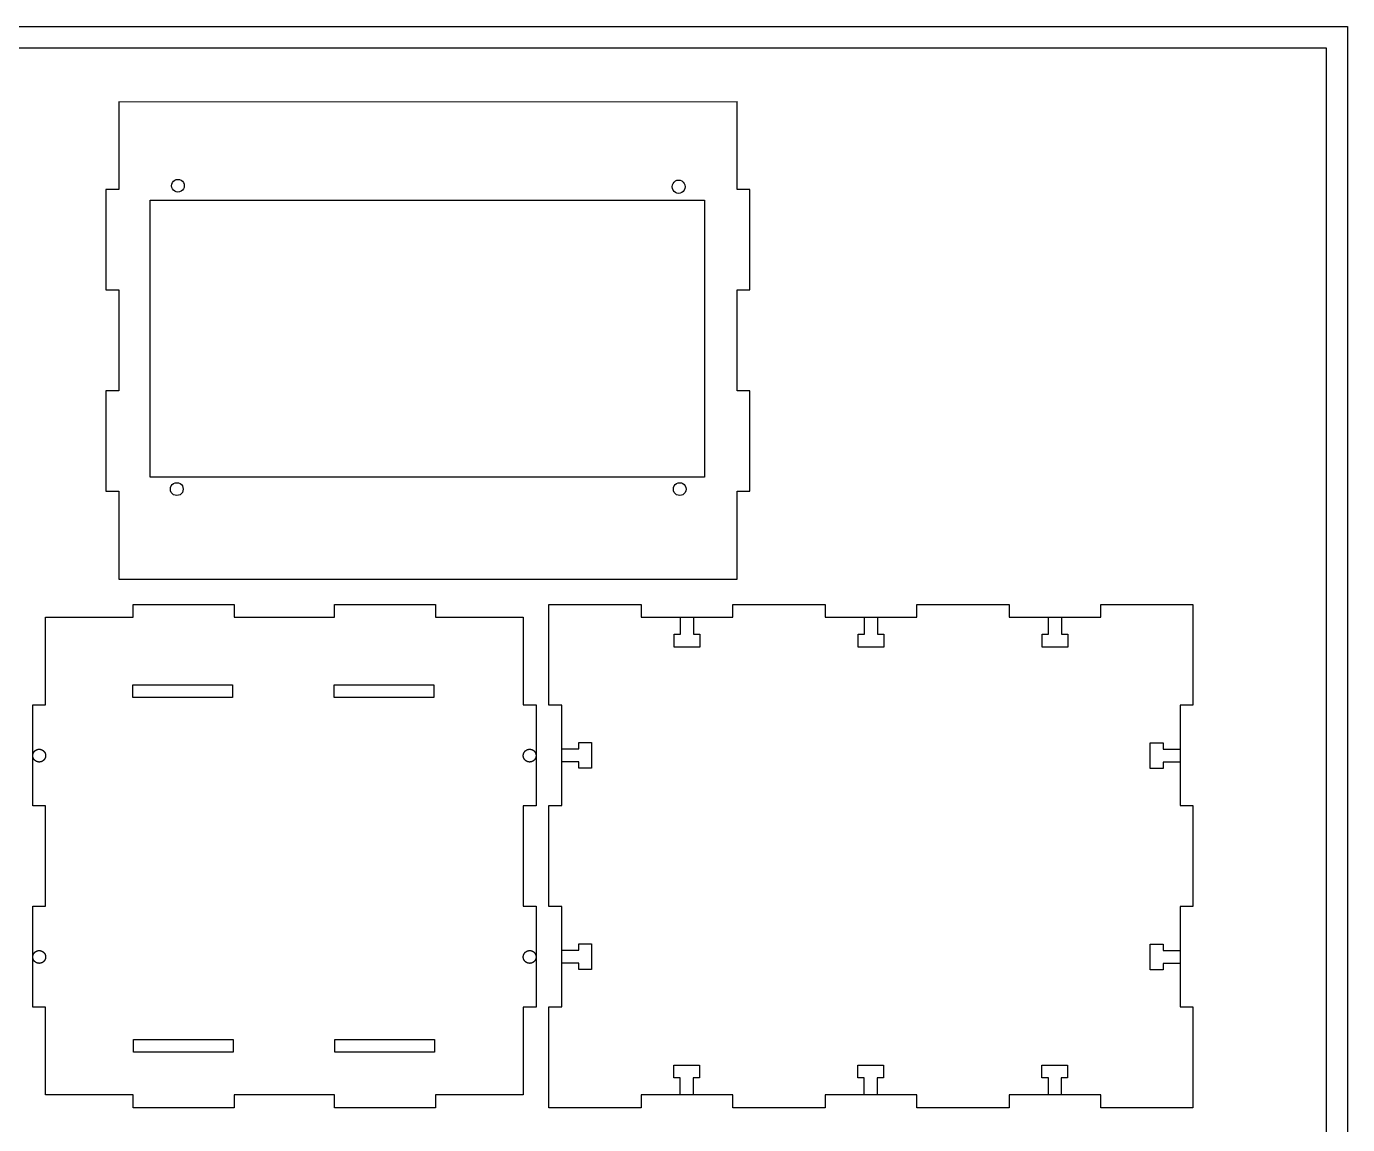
# Model space of a CAD drawing. Extents: x 0 to 808, y 79 to 394.
# Drawn here: x 392.2 to 640, y 188 to 394 of the extents above; entities that cross this region are included whole.
import ezdxf

# ---------------------------------------------------------------- set-up
doc = ezdxf.new("R2010")
doc.units = 0
doc.layers.add('Design_Template', color=7, linetype='CONTINUOUS')
doc.layers.add('Your_Design', color=7, linetype='CONTINUOUS')

msp = doc.modelspace()

# ---------------------------------------------------------------- linework, layer by layer
at = {"layer": 'Design_Template', "color": 7}
for points in [[(0, 393.999955), (640.000018, 393.999955), (640.000018, 78.799982), (0, 78.799982), (0, 393.999955)], [(4, 389.999967), (636.000006, 389.999967), (636.000006, 82.799977), (4, 82.799977), (4, 389.999967)]]:
    msp.add_lwpolyline(points, dxfattribs=at)
at = {"layer": 'Your_Design', "color": 5}
for points in [[(409.492817, 379.924237), (409.492817, 363.414237), (407.092827, 363.414237), (407.092827, 344.594248), (409.492817, 344.594248), (409.492817, 325.65423), (407.092827, 325.65423), (407.092827, 306.834241), (409.492817, 306.834241), (409.492817, 290.324241)], [(409.492817, 379.837011), (525.492839, 379.924237)], [(525.492839, 290.324241), (525.492839, 306.834241), (527.892828, 306.834241), (527.892828, 325.65423), (525.492839, 325.65423), (525.492839, 344.594248), (527.892828, 344.594248), (527.892828, 363.414237), (525.492839, 363.414237), (525.492839, 379.924237)], [(421.783239, 364.106477), (421.783239, 364.106477)], [(515.722354, 363.935025), (515.722354, 363.935025)], [(415.375824, 361.416498), (519.348514, 361.416498), (519.348514, 309.444201), (415.375824, 309.444201), (415.375824, 361.416498)], [(421.593208, 307.209108), (421.593208, 307.209108)], [(515.935102, 307.209108), (515.935102, 307.209108)], [(409.492822, 290.324242), (525.49284, 290.324242)], [(395.78503, 283.179681), (412.235001, 283.179681), (412.235001, 285.579679), (431.175019, 285.579679), (431.175019, 283.179681), (449.995008, 283.179681), (449.995008, 285.579679), (468.935026, 285.579679), (468.935026, 283.179681), (485.385054, 283.179681), (485.385054, 266.729681), (487.785043, 266.729681), (487.785043, 247.78968), (485.385054, 247.78968), (485.385054, 228.96968), (487.785043, 228.96968), (487.785043, 210.029679), (485.385054, 210.029679), (485.385054, 193.579679), (468.935026, 193.579679), (468.935026, 191.179681), (449.995008, 191.179681), (449.995008, 193.579679), (431.175019, 193.579679), (431.175019, 191.179681), (412.235001, 191.179681), (412.235001, 193.579679), (395.78503, 193.579679), (395.78503, 210.029679), (393.385012, 210.029679), (393.385012, 228.96968), (395.78503, 228.96968), (395.78503, 247.78968), (393.385012, 247.78968), (393.385012, 266.729681), (395.78503, 266.729681), (395.78503, 283.179681)], [(490.185033, 285.579679), (507.472188, 285.579679), (507.472188, 283.179681), (524.669314, 283.179681), (524.669314, 285.579679), (541.98647, 285.579679), (541.98647, 283.179681), (559.183596, 283.179681), (559.183596, 285.579679), (576.500752, 285.579679), (576.500752, 283.179681), (593.697878, 283.179681), (593.697878, 285.579679), (610.985034, 285.579679), (610.985034, 266.669681), (608.585044, 266.669681), (608.585044, 247.849681), (610.985034, 247.849681), (610.985034, 228.90968), (608.585044, 228.90968), (608.585044, 210.089679), (610.985034, 210.089679), (610.985034, 191.179681), (593.697878, 191.179681), (593.697878, 193.579679), (576.500752, 193.579679), (576.500752, 191.179681), (559.183596, 191.179681), (559.183596, 193.579679), (541.98647, 193.579679), (541.98647, 191.179681), (524.669314, 191.179681), (524.669314, 193.579679), (507.472188, 193.579679), (507.472188, 191.179681), (490.185033, 191.179681), (490.185033, 210.089679), (492.585022, 210.089679), (492.585022, 228.90968), (490.185033, 228.90968), (490.185033, 247.849681), (492.585022, 247.849681), (492.585022, 266.669681), (490.185033, 266.669681), (490.185033, 285.579679)], [(517.300774, 283.179681), (517.300774, 279.979679), (518.500755, 279.979679), (518.500755, 277.579681), (517.300774, 277.579681), (517.300774, 277.579681), (516.100766, 277.579681), (516.100766, 277.579681), (514.900757, 277.579681), (514.900757, 277.579681), (513.700748, 277.579681), (513.700748, 279.979679), (514.900757, 279.979679), (514.900757, 283.179681)], [(551.815028, 283.179681), (551.815028, 279.979679), (553.015037, 279.979679), (553.015037, 277.579681), (551.815028, 277.579681), (551.815028, 277.579681), (550.615048, 277.579681), (550.615048, 277.579681), (549.415039, 277.579681), (549.415039, 277.579681), (548.215058, 277.579681), (548.215058, 279.979679), (549.415039, 279.979679), (549.415039, 283.179681)], [(586.32931, 283.179681), (586.32931, 279.979679), (587.529319, 279.979679), (587.529319, 277.579681), (586.32931, 277.579681), (586.32931, 277.579681), (585.12933, 277.579681), (585.12933, 277.579681), (583.929321, 277.579681), (583.929321, 277.579681), (582.72934, 277.579681), (582.72934, 279.979679), (583.929321, 279.979679), (583.929321, 283.179681)], [(412.161172, 270.525209), (430.860217, 270.525209), (430.860217, 268.146702), (412.161172, 268.146702), (412.161172, 270.525209)], [(449.927359, 270.525003), (468.626405, 270.525003), (468.626405, 268.146496), (449.927359, 268.146496), (449.927359, 270.525003)], [(395.78503, 257.229681), (395.78503, 257.229681), (395.784832, 257.20874), (395.784832, 257.187799), (395.784832, 257.166858), (395.78201, 257.145945), (395.779188, 257.125061), (395.776365, 257.104233), (395.773543, 257.083405), (395.770721, 257.062633), (395.767616, 257.041918), (395.76423, 257.021259), (395.760279, 257.000657), (395.756045, 256.98014), (395.75153, 256.959679), (395.746732, 256.939302), (395.74137, 256.919039), (395.735725, 256.89886), (395.729799, 256.878794), (395.72359, 256.858812), (395.716816, 256.838944), (395.709761, 256.819217), (395.702423, 256.799602), (395.694803, 256.780129), (395.686901, 256.760768), (395.678434, 256.741549), (395.669685, 256.722499), (395.660654, 256.70359), (395.651341, 256.684851), (395.641745, 256.66628), (395.631868, 256.647879), (395.621425, 256.629648), (395.610701, 256.611614), (395.599694, 256.593749), (395.588405, 256.576082), (395.576834, 256.558641), (395.564981, 256.541369), (395.552845, 256.524323), (395.540428, 256.507474), (395.527728, 256.490851), (395.514745, 256.474454), (395.501481, 256.458283), (395.487934, 256.442365), (395.474105, 256.426674), (395.459994, 256.411236), (395.445601, 256.396053), (395.430925, 256.381095), (395.415968, 256.366419), (395.400728, 256.351998), (395.385205, 256.33783), (395.369401, 256.323945), (395.353596, 256.310342), (395.33751, 256.297021), (395.321141, 256.283982), (395.30449, 256.271226), (395.287556, 256.258751), (395.270623, 256.246588), (395.253408, 256.234734), (395.23591, 256.223163), (395.21813, 256.211931), (395.20035, 256.200981), (395.182288, 256.190341), (395.163943, 256.180011), (395.145599, 256.170021), (395.126972, 256.160369), (395.108345, 256.151027), (395.089436, 256.142024), (395.070528, 256.133332), (395.051336, 256.124978), (395.031863, 256.116963), (395.01239, 256.109287), (394.992634, 256.101949), (394.972879, 256.09495), (394.953123, 256.088317), (394.933085, 256.082024), (394.913048, 256.076097), (394.892728, 256.070509), (394.872408, 256.06526), (394.852088, 256.060349), (394.831768, 256.055805), (394.811165, 256.051629), (394.790563, 256.047819), (394.769961, 256.044375), (394.749359, 256.041271), (394.728474, 256.038449), (394.70759, 256.036191), (394.686705, 256.034215), (394.665821, 256.032522), (394.644936, 256.031111), (394.624052, 256.030264), (394.603168, 256.0297), (394.582283, 256.029516), (394.561399, 256.0297), (394.540514, 256.030264), (394.51963, 256.031111), (394.498745, 256.032522), (394.477861, 256.034215), (394.456976, 256.036191), (394.436092, 256.038449), (394.415208, 256.041271), (394.394605, 256.044375), (394.374003, 256.047819), (394.353401, 256.051629), (394.332799, 256.055805), (394.312479, 256.060349), (394.292159, 256.06526), (394.271839, 256.070509), (394.251519, 256.076097), (394.231481, 256.082024), (394.211443, 256.088317), (394.191688, 256.09495), (394.171932, 256.101949), (394.152176, 256.109287), (394.132703, 256.116963), (394.11323, 256.124978), (394.094039, 256.133332), (394.074848, 256.142024), (394.055939, 256.151027), (394.037312, 256.160369), (394.018685, 256.170021), (394.000341, 256.180011), (393.981996, 256.190341), (393.963934, 256.200981), (393.946154, 256.211931), (393.928374, 256.223163), (393.910876, 256.234734), (393.893661, 256.246588), (393.876728, 256.258751), (393.859794, 256.271226), (393.843143, 256.283982), (393.826774, 256.297021), (393.810688, 256.310342), (393.794883, 256.323945), (393.779079, 256.33783), (393.763556, 256.351998), (393.748316, 256.366419), (393.733359, 256.381095), (393.718683, 256.396053), (393.70429, 256.411236), (393.690179, 256.426674), (393.67635, 256.442365), (393.662803, 256.458283), (393.649539, 256.474454), (393.636556, 256.490851), (393.623856, 256.507474), (393.611439, 256.524323), (393.599303, 256.541369), (393.58745, 256.558641), (393.575879, 256.576082), (393.56459, 256.593749), (393.553583, 256.611614), (393.542859, 256.629648), (393.532416, 256.647879), (393.522539, 256.66628), (393.512943, 256.684851), (393.50363, 256.70359), (393.494599, 256.722499), (393.48585, 256.741549), (393.477383, 256.760768), (393.469481, 256.780129), (393.461861, 256.799602), (393.454523, 256.819217), (393.447468, 256.838944), (393.440694, 256.858812), (393.434485, 256.878794), (393.428559, 256.89886), (393.422914, 256.919039), (393.417552, 256.939302), (393.412754, 256.959679), (393.408239, 256.98014), (393.404005, 257.000657), (393.400054, 257.021259), (393.396668, 257.041918), (393.393563, 257.062633), (393.390741, 257.083405), (393.387919, 257.104233), (393.385096, 257.125061), (393.382274, 257.145945), (393.382274, 257.166858), (393.382274, 257.187799), (393.382274, 257.20874), (393.382105, 257.229681), (393.382274, 257.250621), (393.382274, 257.271562), (393.382274, 257.292503), (393.382274, 257.313416), (393.385096, 257.3343), (393.387919, 257.355128), (393.390741, 257.375956), (393.393563, 257.396728), (393.396668, 257.417443), (393.400054, 257.438102), (393.404005, 257.458704), (393.408239, 257.479221), (393.412754, 257.499683), (393.417552, 257.520059), (393.422914, 257.540323), (393.428559, 257.560501), (393.434485, 257.580567), (393.440694, 257.600549), (393.447468, 257.620417), (393.454523, 257.640145), (393.461861, 257.659759), (393.469481, 257.679232), (393.477383, 257.698593), (393.48585, 257.717812), (393.494599, 257.736862), (393.50363, 257.755771), (393.512943, 257.774511), (393.522539, 257.793081), (393.532416, 257.811482), (393.542859, 257.829713), (393.553583, 257.847747), (393.56459, 257.865612), (393.575879, 257.883279), (393.58745, 257.900749), (393.599303, 257.918021), (393.611439, 257.935067), (393.623856, 257.951915), (393.636556, 257.968538), (393.649539, 257.984935), (393.662803, 258.001107), (393.67635, 258.017024), (393.690179, 258.032716), (393.70429, 258.048153), (393.718683, 258.063337), (393.733359, 258.078295), (393.748316, 258.09297), (393.763556, 258.107392), (393.779079, 258.121559), (393.794883, 258.135445), (393.810688, 258.149048), (393.826774, 258.162369), (393.843143, 258.175407), (393.859794, 258.188164), (393.876728, 258.200638), (393.893661, 258.212802), (393.910876, 258.224655), (393.928374, 258.236226), (393.946154, 258.247459), (393.963934, 258.258409), (393.981996, 258.269049), (394.000341, 258.279378), (394.018685, 258.289369), (394.037312, 258.299021), (394.055939, 258.308362), (394.074848, 258.317365), (394.094039, 258.326057), (394.11323, 258.334411), (394.132703, 258.342426), (394.152176, 258.350103), (394.171932, 258.357441), (394.191688, 258.36444), (394.211443, 258.371072), (394.231481, 258.377365), (394.251519, 258.383292), (394.271839, 258.38888), (394.292159, 258.394129), (394.312479, 258.39904), (394.332799, 258.403584), (394.353401, 258.407761), (394.374003, 258.411571), (394.394605, 258.415014), (394.415208, 258.418118), (394.436092, 258.420941), (394.456976, 258.423198), (394.477861, 258.425174), (394.498745, 258.426867), (394.51963, 258.428278), (394.540514, 258.429125), (394.561399, 258.429689), (394.582283, 258.429873), (394.603168, 258.429689), (394.624052, 258.429125), (394.644936, 258.428278), (394.665821, 258.426867), (394.686705, 258.425174), (394.70759, 258.423198), (394.728474, 258.420941), (394.749359, 258.418118), (394.769961, 258.415014), (394.790563, 258.411571), (394.811165, 258.407761), (394.831768, 258.403584), (394.852088, 258.39904), (394.872408, 258.394129), (394.892728, 258.38888), (394.913048, 258.383292), (394.933085, 258.377365), (394.953123, 258.371072), (394.972879, 258.36444), (394.992634, 258.357441), (395.01239, 258.350103), (395.031863, 258.342426), (395.051336, 258.334411), (395.070528, 258.326057), (395.089436, 258.317365), (395.108345, 258.308362), (395.126972, 258.299021), (395.145599, 258.289369), (395.163943, 258.279378), (395.182288, 258.269049), (395.20035, 258.258409), (395.21813, 258.247459), (395.23591, 258.236226), (395.253408, 258.224655), (395.270623, 258.212802), (395.287556, 258.200638), (395.30449, 258.188164), (395.321141, 258.175407), (395.33751, 258.162369), (395.353596, 258.149048), (395.369401, 258.135445), (395.385205, 258.121559), (395.400728, 258.107392), (395.415968, 258.09297), (395.430925, 258.078295), (395.445601, 258.063337), (395.459994, 258.048153), (395.474105, 258.032716), (395.487934, 258.017024), (395.501481, 258.001107), (395.514745, 257.984935), (395.527728, 257.968538), (395.540428, 257.951915), (395.552845, 257.935067), (395.564981, 257.918021), (395.576834, 257.900749), (395.588405, 257.883279), (395.599694, 257.865612), (395.610701, 257.847747), (395.621425, 257.829713), (395.631868, 257.811482), (395.641745, 257.793081), (395.651341, 257.774511), (395.660654, 257.755771), (395.669685, 257.736862), (395.678434, 257.717812), (395.686901, 257.698593), (395.694803, 257.679232), (395.702423, 257.659759), (395.709761, 257.640145), (395.716816, 257.620417), (395.72359, 257.600549), (395.729799, 257.580567), (395.735725, 257.560501), (395.74137, 257.540323), (395.746732, 257.520059), (395.75153, 257.499683), (395.756045, 257.479221), (395.760279, 257.458704), (395.76423, 257.438102), (395.767616, 257.417443), (395.770721, 257.396728), (395.773543, 257.375956), (395.776365, 257.355128), (395.779188, 257.3343), (395.78201, 257.313416), (395.784832, 257.292503), (395.784832, 257.271562), (395.784832, 257.250621), (395.78503, 257.229681)], [(487.785043, 257.229681), (487.785043, 257.229681), (487.784846, 257.20874), (487.784846, 257.187799), (487.784846, 257.166858), (487.782023, 257.145945), (487.779201, 257.125061), (487.776379, 257.104233), (487.773557, 257.083405), (487.770734, 257.062633), (487.76763, 257.041918), (487.764243, 257.021259), (487.760292, 257.000657), (487.756341, 256.98014), (487.751826, 256.959679), (487.746746, 256.939302), (487.741666, 256.919039), (487.736021, 256.89886), (487.730094, 256.878794), (487.723886, 256.858812), (487.717112, 256.838944), (487.710057, 256.819217), (487.702719, 256.799602), (487.695099, 256.780129), (487.687197, 256.760768), (487.67873, 256.741549), (487.669981, 256.722499), (487.66095, 256.70359), (487.651637, 256.684851), (487.642041, 256.66628), (487.632163, 256.647879), (487.621721, 256.629648), (487.610997, 256.611614), (487.600272, 256.593749), (487.588983, 256.576082), (487.577412, 256.558641), (487.565559, 256.541369), (487.553423, 256.524323), (487.541006, 256.507474), (487.528023, 256.490851), (487.515041, 256.474454), (487.501777, 256.458283), (487.48823, 256.442365), (487.474119, 256.426674), (487.460008, 256.411236), (487.445614, 256.396053), (487.430939, 256.381095), (487.415981, 256.366419), (487.400741, 256.351998), (487.385501, 256.33783), (487.369979, 256.323945), (487.353892, 256.310342), (487.337523, 256.297021), (487.321154, 256.283982), (487.304503, 256.271226), (487.28757, 256.258751), (487.270637, 256.246588), (487.253421, 256.234734), (487.235923, 256.223163), (487.218426, 256.211931), (487.200646, 256.200981), (487.182583, 256.190341), (487.164239, 256.180011), (487.145612, 256.170021), (487.126986, 256.160369), (487.108359, 256.151027), (487.08945, 256.142024), (487.070541, 256.133332), (487.05135, 256.124978), (487.031877, 256.116963), (487.012403, 256.109287), (486.992648, 256.101949), (486.972892, 256.09495), (486.953137, 256.088317), (486.933099, 256.082024), (486.913061, 256.076097), (486.893023, 256.070509), (486.872703, 256.06526), (486.852383, 256.060349), (486.831781, 256.055805), (486.811179, 256.051629), (486.790577, 256.047819), (486.769974, 256.044375), (486.74909, 256.041271), (486.728206, 256.038449), (486.707321, 256.036191), (486.686437, 256.034215), (486.665552, 256.032522), (486.644668, 256.031111), (486.623783, 256.030264), (486.602899, 256.0297), (486.582014, 256.029516), (486.56113, 256.0297), (486.540246, 256.030264), (486.519361, 256.031111), (486.498477, 256.032522), (486.477592, 256.034215), (486.456708, 256.036191), (486.435823, 256.038449), (486.414939, 256.041271), (486.394054, 256.044375), (486.373452, 256.047819), (486.35285, 256.051629), (486.332248, 256.055805), (486.311646, 256.060349), (486.291326, 256.06526), (486.271006, 256.070509), (486.250968, 256.076097), (486.23093, 256.082024), (486.210892, 256.088317), (486.191137, 256.09495), (486.171381, 256.101949), (486.151626, 256.109287), (486.132152, 256.116963), (486.112679, 256.124978), (486.093488, 256.133332), (486.074579, 256.142024), (486.05567, 256.151027), (486.037043, 256.160369), (486.018417, 256.170021), (485.99979, 256.180011), (485.981446, 256.190341), (485.963383, 256.200981), (485.945603, 256.211931), (485.928106, 256.223163), (485.910608, 256.234734), (485.893392, 256.246588), (485.876459, 256.258751), (485.859526, 256.271226), (485.842874, 256.283982), (485.826506, 256.297021), (485.810137, 256.310342), (485.79405, 256.323945), (485.778246, 256.33783), (485.763006, 256.351998), (485.747766, 256.366419), (485.732808, 256.381095), (485.718132, 256.396053), (485.703739, 256.411236), (485.689628, 256.426674), (485.675517, 256.442365), (485.66197, 256.458283), (485.648706, 256.474454), (485.635723, 256.490851), (485.622741, 256.507474), (485.610323, 256.524323), (485.598188, 256.541369), (485.586334, 256.558641), (485.574763, 256.576082), (485.563474, 256.593749), (485.55275, 256.611614), (485.542026, 256.629648), (485.531583, 256.647879), (485.521706, 256.66628), (485.51211, 256.684851), (485.502797, 256.70359), (485.493766, 256.722499), (485.485017, 256.741549), (485.47655, 256.760768), (485.468648, 256.780129), (485.461028, 256.799602), (485.45369, 256.819217), (485.446634, 256.838944), (485.440143, 256.858812), (485.433934, 256.878794), (485.428008, 256.89886), (485.422363, 256.919039), (485.417283, 256.939302), (485.412203, 256.959679), (485.407688, 256.98014), (485.403454, 257.000657), (485.399503, 257.021259), (485.396117, 257.041918), (485.393012, 257.062633), (485.39019, 257.083405), (485.387368, 257.104233), (485.384546, 257.125061), (485.381723, 257.145945), (485.378901, 257.166858), (485.378901, 257.187799), (485.378901, 257.20874), (485.378732, 257.229681), (485.378901, 257.250621), (485.378901, 257.271562), (485.378901, 257.292503), (485.381723, 257.313416), (485.384546, 257.3343), (485.387368, 257.355128), (485.39019, 257.375956), (485.393012, 257.396728), (485.396117, 257.417443), (485.399503, 257.438102), (485.403454, 257.458704), (485.407688, 257.479221), (485.412203, 257.499683), (485.417283, 257.520059), (485.422363, 257.540323), (485.428008, 257.560501), (485.433934, 257.580567), (485.440143, 257.600549), (485.446634, 257.620417), (485.45369, 257.640145), (485.461028, 257.659759), (485.468648, 257.679232), (485.47655, 257.698593), (485.485017, 257.717812), (485.493766, 257.736862), (485.502797, 257.755771), (485.51211, 257.774511), (485.521706, 257.793081), (485.531583, 257.811482), (485.542026, 257.829713), (485.55275, 257.847747), (485.563474, 257.865612), (485.574763, 257.883279), (485.586334, 257.900749), (485.598188, 257.918021), (485.610323, 257.935067), (485.622741, 257.951915), (485.635723, 257.968538), (485.648706, 257.984935), (485.66197, 258.001107), (485.675517, 258.017024), (485.689628, 258.032716), (485.703739, 258.048153), (485.718132, 258.063337), (485.732808, 258.078295), (485.747766, 258.09297), (485.763006, 258.107392), (485.778246, 258.121559), (485.79405, 258.135445), (485.810137, 258.149048), (485.826506, 258.162369), (485.842874, 258.175407), (485.859526, 258.188164), (485.876459, 258.200638), (485.893392, 258.212802), (485.910608, 258.224655), (485.928106, 258.236226), (485.945603, 258.247459), (485.963383, 258.258409), (485.981446, 258.269049), (485.99979, 258.279378), (486.018417, 258.289369), (486.037043, 258.299021), (486.05567, 258.308362), (486.074579, 258.317365), (486.093488, 258.326057), (486.112679, 258.334411), (486.132152, 258.342426), (486.151626, 258.350103), (486.171381, 258.357441), (486.191137, 258.36444), (486.210892, 258.371072), (486.23093, 258.377365), (486.250968, 258.383292), (486.271006, 258.38888), (486.291326, 258.394129), (486.311646, 258.39904), (486.332248, 258.403584), (486.35285, 258.407761), (486.373452, 258.411571), (486.394054, 258.415014), (486.414939, 258.418118), (486.435823, 258.420941), (486.456708, 258.423198), (486.477592, 258.425174), (486.498477, 258.426867), (486.519361, 258.428278), (486.540246, 258.429125), (486.56113, 258.429689), (486.582014, 258.429873), (486.602899, 258.429689), (486.623783, 258.429125), (486.644668, 258.428278), (486.665552, 258.426867), (486.686437, 258.425174), (486.707321, 258.423198), (486.728206, 258.420941), (486.74909, 258.418118), (486.769974, 258.415014), (486.790577, 258.411571), (486.811179, 258.407761), (486.831781, 258.403584), (486.852383, 258.39904), (486.872703, 258.394129), (486.893023, 258.38888), (486.913061, 258.383292), (486.933099, 258.377365), (486.953137, 258.371072), (486.972892, 258.36444), (486.992648, 258.357441), (487.012403, 258.350103), (487.031877, 258.342426), (487.05135, 258.334411), (487.070541, 258.326057), (487.08945, 258.317365), (487.108359, 258.308362), (487.126986, 258.299021), (487.145612, 258.289369), (487.164239, 258.279378), (487.182583, 258.269049), (487.200646, 258.258409), (487.218426, 258.247459), (487.235923, 258.236226), (487.253421, 258.224655), (487.270637, 258.212802), (487.28757, 258.200638), (487.304503, 258.188164), (487.321154, 258.175407), (487.337523, 258.162369), (487.353892, 258.149048), (487.369979, 258.135445), (487.385501, 258.121559), (487.400741, 258.107392), (487.415981, 258.09297), (487.430939, 258.078295), (487.445614, 258.063337), (487.460008, 258.048153), (487.474119, 258.032716), (487.48823, 258.017024), (487.501777, 258.001107), (487.515041, 257.984935), (487.528023, 257.968538), (487.541006, 257.951915), (487.553423, 257.935067), (487.565559, 257.918021), (487.577412, 257.900749), (487.588983, 257.883279), (487.600272, 257.865612), (487.610997, 257.847747), (487.621721, 257.829713), (487.632163, 257.811482), (487.642041, 257.793081), (487.651637, 257.774511), (487.66095, 257.755771), (487.669981, 257.736862), (487.67873, 257.717812), (487.687197, 257.698593), (487.695099, 257.679232), (487.702719, 257.659759), (487.710057, 257.640145), (487.717112, 257.620417), (487.723886, 257.600549), (487.730094, 257.580567), (487.736021, 257.560501), (487.741666, 257.540323), (487.746746, 257.520059), (487.751826, 257.499683), (487.756341, 257.479221), (487.760292, 257.458704), (487.764243, 257.438102), (487.76763, 257.417443), (487.770734, 257.396728), (487.773557, 257.375956), (487.776379, 257.355128), (487.779201, 257.3343), (487.782023, 257.313416), (487.784846, 257.292503), (487.784846, 257.271562), (487.784846, 257.250621), (487.785043, 257.229681)], [(492.585022, 258.489681), (495.785055, 258.489681), (495.785055, 259.689682), (498.185045, 259.689682), (498.185045, 258.489681), (498.185045, 258.489681), (498.185045, 257.289678), (498.185045, 257.289678), (498.185045, 256.089681), (498.185045, 256.089681), (498.185045, 254.88968), (495.785055, 254.88968), (495.785055, 256.089681), (492.585022, 256.089681)], [(608.585044, 256.02968), (605.385039, 256.02968), (605.385039, 254.829683), (602.985022, 254.829683), (602.985022, 256.02968), (602.985022, 256.02968), (602.985022, 257.229681), (602.985022, 257.229681), (602.985022, 258.429681), (602.985022, 258.429681), (602.985022, 259.629681), (605.385039, 259.629681), (605.385039, 258.429681), (608.585044, 258.429681)], [(395.78503, 219.469679), (395.78503, 219.469679), (395.784832, 219.448738), (395.784832, 219.427798), (395.784832, 219.406857), (395.78201, 219.385944), (395.779188, 219.36506), (395.776365, 219.344232), (395.773543, 219.323404), (395.770721, 219.302632), (395.767616, 219.281917), (395.76423, 219.261258), (395.760279, 219.240656), (395.756045, 219.220138), (395.75153, 219.199677), (395.746732, 219.179301), (395.74137, 219.159037), (395.735725, 219.138858), (395.729799, 219.118792), (395.72359, 219.098811), (395.716816, 219.078943), (395.709761, 219.059215), (395.702423, 219.039601), (395.694803, 219.020128), (395.686901, 219.000767), (395.678434, 218.981548), (395.669685, 218.962498), (395.660654, 218.943589), (395.651341, 218.924849), (395.641745, 218.906279), (395.631868, 218.887878), (395.621425, 218.869647), (395.610701, 218.851613), (395.599694, 218.833748), (395.588405, 218.816081), (395.576834, 218.798611), (395.564981, 218.781368), (395.552845, 218.764321), (395.540428, 218.747473), (395.527728, 218.73085), (395.514745, 218.714453), (395.501481, 218.698281), (395.487934, 218.682364), (395.474105, 218.666672), (395.459994, 218.651235), (395.445601, 218.636051), (395.430925, 218.621094), (395.415968, 218.606418), (395.400728, 218.591996), (395.385205, 218.577829), (395.369401, 218.563944), (395.353596, 218.55034), (395.33751, 218.53702), (395.321141, 218.523981), (395.30449, 218.511224), (395.287556, 218.49875), (395.270623, 218.486586), (395.253408, 218.474733), (395.23591, 218.463162), (395.21813, 218.45193), (395.20035, 218.440979), (395.182288, 218.43034), (395.163943, 218.42001), (395.145599, 218.41002), (395.126972, 218.400368), (395.108345, 218.391026), (395.089436, 218.382023), (395.070528, 218.373331), (395.051336, 218.364977), (395.031863, 218.356962), (395.01239, 218.349285), (394.992634, 218.341948), (394.972879, 218.334948), (394.953123, 218.328316), (394.933085, 218.322023), (394.913048, 218.316096), (394.892728, 218.310508), (394.872408, 218.305259), (394.852088, 218.300348), (394.831768, 218.295804), (394.811165, 218.291627), (394.790563, 218.287817), (394.769961, 218.284374), (394.749359, 218.28127), (394.728474, 218.278448), (394.70759, 218.27619), (394.686705, 218.274214), (394.665821, 218.272521), (394.644936, 218.27111), (394.624052, 218.270263), (394.603168, 218.269699), (394.582283, 218.269515), (394.561399, 218.269699), (394.540514, 218.270263), (394.51963, 218.27111), (394.498745, 218.272521), (394.477861, 218.274214), (394.456976, 218.27619), (394.436092, 218.278448), (394.415208, 218.28127), (394.394605, 218.284374), (394.374003, 218.287817), (394.353401, 218.291627), (394.332799, 218.295804), (394.312479, 218.300348), (394.292159, 218.305259), (394.271839, 218.310508), (394.251519, 218.316096), (394.231481, 218.322023), (394.211443, 218.328316), (394.191688, 218.334948), (394.171932, 218.341948), (394.152176, 218.349285), (394.132703, 218.356962), (394.11323, 218.364977), (394.094039, 218.373331), (394.074848, 218.382023), (394.055939, 218.391026), (394.037312, 218.400368), (394.018685, 218.41002), (394.000341, 218.42001), (393.981996, 218.43034), (393.963934, 218.440979), (393.946154, 218.45193), (393.928374, 218.463162), (393.910876, 218.474733), (393.893661, 218.486586), (393.876728, 218.49875), (393.859794, 218.511224), (393.843143, 218.523981), (393.826774, 218.53702), (393.810688, 218.55034), (393.794883, 218.563944), (393.779079, 218.577829), (393.763556, 218.591996), (393.748316, 218.606418), (393.733359, 218.621094), (393.718683, 218.636051), (393.70429, 218.651235), (393.690179, 218.666672), (393.67635, 218.682364), (393.662803, 218.698281), (393.649539, 218.714453), (393.636556, 218.73085), (393.623856, 218.747473), (393.611439, 218.764321), (393.599303, 218.781368), (393.58745, 218.798611), (393.575879, 218.816081), (393.56459, 218.833748), (393.553583, 218.851613), (393.542859, 218.869647), (393.532416, 218.887878), (393.522539, 218.906279), (393.512943, 218.924849), (393.50363, 218.943589), (393.494599, 218.962498), (393.48585, 218.981548), (393.477383, 219.000767), (393.469481, 219.020128), (393.461861, 219.039601), (393.454523, 219.059215), (393.447468, 219.078943), (393.440694, 219.098811), (393.434485, 219.118792), (393.428559, 219.138858), (393.422914, 219.159037), (393.417552, 219.179301), (393.412754, 219.199677), (393.408239, 219.220138), (393.404005, 219.240656), (393.400054, 219.261258), (393.396668, 219.281917), (393.393563, 219.302632), (393.390741, 219.323404), (393.387919, 219.344232), (393.385096, 219.36506), (393.382274, 219.385944), (393.382274, 219.406857), (393.382274, 219.427798), (393.382274, 219.448738), (393.382105, 219.469679), (393.382274, 219.49062), (393.382274, 219.511561), (393.382274, 219.532502), (393.382274, 219.553415), (393.385096, 219.574299), (393.387919, 219.595127), (393.390741, 219.615955), (393.393563, 219.636727), (393.396668, 219.657442), (393.400054, 219.6781), (393.404005, 219.698703), (393.408239, 219.71922), (393.412754, 219.739681), (393.417552, 219.760058), (393.422914, 219.780321), (393.428559, 219.8005), (393.434485, 219.820566), (393.440694, 219.840548), (393.447468, 219.860416), (393.454523, 219.880143), (393.461861, 219.899758), (393.469481, 219.919231), (393.477383, 219.938592), (393.48585, 219.957811), (393.494599, 219.976861), (393.50363, 219.99577), (393.512943, 220.014509), (393.522539, 220.03308), (393.532416, 220.05148), (393.542859, 220.069712), (393.553583, 220.087746), (393.56459, 220.105611), (393.575879, 220.123278), (393.58745, 220.140747), (393.599303, 220.158019), (393.611439, 220.175066), (393.623856, 220.191914), (393.636556, 220.208537), (393.649539, 220.224934), (393.662803, 220.241106), (393.67635, 220.257023), (393.690179, 220.272714), (393.70429, 220.288152), (393.718683, 220.303336), (393.733359, 220.318293), (393.748316, 220.332969), (393.763556, 220.34739), (393.779079, 220.361558), (393.794883, 220.375443), (393.810688, 220.389046), (393.826774, 220.402367), (393.843143, 220.415406), (393.859794, 220.428162), (393.876728, 220.440637), (393.893661, 220.4528), (393.910876, 220.464654), (393.928374, 220.476225), (393.946154, 220.487457), (393.963934, 220.498408), (393.981996, 220.509047), (394.000341, 220.519377), (394.018685, 220.529367), (394.037312, 220.539019), (394.055939, 220.548361), (394.074848, 220.557364), (394.094039, 220.566056), (394.11323, 220.57441), (394.132703, 220.582425), (394.152176, 220.590102), (394.171932, 220.597439), (394.191688, 220.604438), (394.211443, 220.611071), (394.231481, 220.617364), (394.251519, 220.623291), (394.271839, 220.628879), (394.292159, 220.634128), (394.312479, 220.639011), (394.332799, 220.643554), (394.353401, 220.647731), (394.374003, 220.651541), (394.394605, 220.654984), (394.415208, 220.658089), (394.436092, 220.660911), (394.456976, 220.663169), (394.477861, 220.665144), (394.498745, 220.666838), (394.51963, 220.668249), (394.540514, 220.669096), (394.561399, 220.66966), (394.582283, 220.669843), (394.603168, 220.66966), (394.624052, 220.669096), (394.644936, 220.668249), (394.665821, 220.666838), (394.686705, 220.665144), (394.70759, 220.663169), (394.728474, 220.660911), (394.749359, 220.658089), (394.769961, 220.654984), (394.790563, 220.651541), (394.811165, 220.647731), (394.831768, 220.643554), (394.852088, 220.639011), (394.872408, 220.634128), (394.892728, 220.628879), (394.913048, 220.623291), (394.933085, 220.617364), (394.953123, 220.611071), (394.972879, 220.604438), (394.992634, 220.597439), (395.01239, 220.590102), (395.031863, 220.582425), (395.051336, 220.57441), (395.070528, 220.566056), (395.089436, 220.557364), (395.108345, 220.548361), (395.126972, 220.539019), (395.145599, 220.529367), (395.163943, 220.519377), (395.182288, 220.509047), (395.20035, 220.498408), (395.21813, 220.487457), (395.23591, 220.476225), (395.253408, 220.464654), (395.270623, 220.4528), (395.287556, 220.440637), (395.30449, 220.428162), (395.321141, 220.415406), (395.33751, 220.402367), (395.353596, 220.389046), (395.369401, 220.375443), (395.385205, 220.361558), (395.400728, 220.34739), (395.415968, 220.332969), (395.430925, 220.318293), (395.445601, 220.303336), (395.459994, 220.288152), (395.474105, 220.272714), (395.487934, 220.257023), (395.501481, 220.241106), (395.514745, 220.224934), (395.527728, 220.208537), (395.540428, 220.191914), (395.552845, 220.175066), (395.564981, 220.158019), (395.576834, 220.140747), (395.588405, 220.123278), (395.599694, 220.105611), (395.610701, 220.087746), (395.621425, 220.069712), (395.631868, 220.05148), (395.641745, 220.03308), (395.651341, 220.014509), (395.660654, 219.99577), (395.669685, 219.976861), (395.678434, 219.957811), (395.686901, 219.938592), (395.694803, 219.919231), (395.702423, 219.899758), (395.709761, 219.880143), (395.716816, 219.860416), (395.72359, 219.840548), (395.729799, 219.820566), (395.735725, 219.8005), (395.74137, 219.780321), (395.746732, 219.760058), (395.75153, 219.739681), (395.756045, 219.71922), (395.760279, 219.698703), (395.76423, 219.6781), (395.767616, 219.657442), (395.770721, 219.636727), (395.773543, 219.615955), (395.776365, 219.595127), (395.779188, 219.574299), (395.78201, 219.553415), (395.784832, 219.532502), (395.784832, 219.511561), (395.784832, 219.49062), (395.78503, 219.469679)], [(487.785043, 219.469679), (487.785043, 219.469679), (487.784846, 219.448738), (487.784846, 219.427798), (487.784846, 219.406857), (487.782023, 219.385944), (487.779201, 219.36506), (487.776379, 219.344232), (487.773557, 219.323404), (487.770734, 219.302632), (487.76763, 219.281917), (487.764243, 219.261258), (487.760292, 219.240656), (487.756341, 219.220138), (487.751826, 219.199677), (487.746746, 219.179301), (487.741666, 219.159037), (487.736021, 219.138858), (487.730094, 219.118792), (487.723886, 219.098811), (487.717112, 219.078943), (487.710057, 219.059215), (487.702719, 219.039601), (487.695099, 219.020128), (487.687197, 219.000767), (487.67873, 218.981548), (487.669981, 218.962498), (487.66095, 218.943589), (487.651637, 218.924849), (487.642041, 218.906279), (487.632163, 218.887878), (487.621721, 218.869647), (487.610997, 218.851613), (487.600272, 218.833748), (487.588983, 218.816081), (487.577412, 218.798611), (487.565559, 218.781368), (487.553423, 218.764321), (487.541006, 218.747473), (487.528023, 218.73085), (487.515041, 218.714453), (487.501777, 218.698281), (487.48823, 218.682364), (487.474119, 218.666672), (487.460008, 218.651235), (487.445614, 218.636051), (487.430939, 218.621094), (487.415981, 218.606418), (487.400741, 218.591996), (487.385501, 218.577829), (487.369979, 218.563944), (487.353892, 218.55034), (487.337523, 218.53702), (487.321154, 218.523981), (487.304503, 218.511224), (487.28757, 218.49875), (487.270637, 218.486586), (487.253421, 218.474733), (487.235923, 218.463162), (487.218426, 218.45193), (487.200646, 218.440979), (487.182583, 218.43034), (487.164239, 218.42001), (487.145612, 218.41002), (487.126986, 218.400368), (487.108359, 218.391026), (487.08945, 218.382023), (487.070541, 218.373331), (487.05135, 218.364977), (487.031877, 218.356962), (487.012403, 218.349285), (486.992648, 218.341948), (486.972892, 218.334948), (486.953137, 218.328316), (486.933099, 218.322023), (486.913061, 218.316096), (486.893023, 218.310508), (486.872703, 218.305259), (486.852383, 218.300348), (486.831781, 218.295804), (486.811179, 218.291627), (486.790577, 218.287817), (486.769974, 218.284374), (486.74909, 218.28127), (486.728206, 218.278448), (486.707321, 218.27619), (486.686437, 218.274214), (486.665552, 218.272521), (486.644668, 218.27111), (486.623783, 218.270263), (486.602899, 218.269699), (486.582014, 218.269515), (486.56113, 218.269699), (486.540246, 218.270263), (486.519361, 218.27111), (486.498477, 218.272521), (486.477592, 218.274214), (486.456708, 218.27619), (486.435823, 218.278448), (486.414939, 218.28127), (486.394054, 218.284374), (486.373452, 218.287817), (486.35285, 218.291627), (486.332248, 218.295804), (486.311646, 218.300348), (486.291326, 218.305259), (486.271006, 218.310508), (486.250968, 218.316096), (486.23093, 218.322023), (486.210892, 218.328316), (486.191137, 218.334948), (486.171381, 218.341948), (486.151626, 218.349285), (486.132152, 218.356962), (486.112679, 218.364977), (486.093488, 218.373331), (486.074579, 218.382023), (486.05567, 218.391026), (486.037043, 218.400368), (486.018417, 218.41002), (485.99979, 218.42001), (485.981446, 218.43034), (485.963383, 218.440979), (485.945603, 218.45193), (485.928106, 218.463162), (485.910608, 218.474733), (485.893392, 218.486586), (485.876459, 218.49875), (485.859526, 218.511224), (485.842874, 218.523981), (485.826506, 218.53702), (485.810137, 218.55034), (485.79405, 218.563944), (485.778246, 218.577829), (485.763006, 218.591996), (485.747766, 218.606418), (485.732808, 218.621094), (485.718132, 218.636051), (485.703739, 218.651235), (485.689628, 218.666672), (485.675517, 218.682364), (485.66197, 218.698281), (485.648706, 218.714453), (485.635723, 218.73085), (485.622741, 218.747473), (485.610323, 218.764321), (485.598188, 218.781368), (485.586334, 218.798611), (485.574763, 218.816081), (485.563474, 218.833748), (485.55275, 218.851613), (485.542026, 218.869647), (485.531583, 218.887878), (485.521706, 218.906279), (485.51211, 218.924849), (485.502797, 218.943589), (485.493766, 218.962498), (485.485017, 218.981548), (485.47655, 219.000767), (485.468648, 219.020128), (485.461028, 219.039601), (485.45369, 219.059215), (485.446634, 219.078943), (485.440143, 219.098811), (485.433934, 219.118792), (485.428008, 219.138858), (485.422363, 219.159037), (485.417283, 219.179301), (485.412203, 219.199677), (485.407688, 219.220138), (485.403454, 219.240656), (485.399503, 219.261258), (485.396117, 219.281917), (485.393012, 219.302632), (485.39019, 219.323404), (485.387368, 219.344232), (485.384546, 219.36506), (485.381723, 219.385944), (485.378901, 219.406857), (485.378901, 219.427798), (485.378901, 219.448738), (485.378732, 219.469679), (485.378901, 219.49062), (485.378901, 219.511561), (485.378901, 219.532502), (485.381723, 219.553415), (485.384546, 219.574299), (485.387368, 219.595127), (485.39019, 219.615955), (485.393012, 219.636727), (485.396117, 219.657442), (485.399503, 219.6781), (485.403454, 219.698703), (485.407688, 219.71922), (485.412203, 219.739681), (485.417283, 219.760058), (485.422363, 219.780321), (485.428008, 219.8005), (485.433934, 219.820566), (485.440143, 219.840548), (485.446634, 219.860416), (485.45369, 219.880143), (485.461028, 219.899758), (485.468648, 219.919231), (485.47655, 219.938592), (485.485017, 219.957811), (485.493766, 219.976861), (485.502797, 219.99577), (485.51211, 220.014509), (485.521706, 220.03308), (485.531583, 220.05148), (485.542026, 220.069712), (485.55275, 220.087746), (485.563474, 220.105611), (485.574763, 220.123278), (485.586334, 220.140747), (485.598188, 220.158019), (485.610323, 220.175066), (485.622741, 220.191914), (485.635723, 220.208537), (485.648706, 220.224934), (485.66197, 220.241106), (485.675517, 220.257023), (485.689628, 220.272714), (485.703739, 220.288152), (485.718132, 220.303336), (485.732808, 220.318293), (485.747766, 220.332969), (485.763006, 220.34739), (485.778246, 220.361558), (485.79405, 220.375443), (485.810137, 220.389046), (485.826506, 220.402367), (485.842874, 220.415406), (485.859526, 220.428162), (485.876459, 220.440637), (485.893392, 220.4528), (485.910608, 220.464654), (485.928106, 220.476225), (485.945603, 220.487457), (485.963383, 220.498408), (485.981446, 220.509047), (485.99979, 220.519377), (486.018417, 220.529367), (486.037043, 220.539019), (486.05567, 220.548361), (486.074579, 220.557364), (486.093488, 220.566056), (486.112679, 220.57441), (486.132152, 220.582425), (486.151626, 220.590102), (486.171381, 220.597439), (486.191137, 220.604438), (486.210892, 220.611071), (486.23093, 220.617364), (486.250968, 220.623291), (486.271006, 220.628879), (486.291326, 220.634128), (486.311646, 220.639011), (486.332248, 220.643554), (486.35285, 220.647731), (486.373452, 220.651541), (486.394054, 220.654984), (486.414939, 220.658089), (486.435823, 220.660911), (486.456708, 220.663169), (486.477592, 220.665144), (486.498477, 220.666838), (486.519361, 220.668249), (486.540246, 220.669096), (486.56113, 220.66966), (486.582014, 220.669843), (486.602899, 220.66966), (486.623783, 220.669096), (486.644668, 220.668249), (486.665552, 220.666838), (486.686437, 220.665144), (486.707321, 220.663169), (486.728206, 220.660911), (486.74909, 220.658089), (486.769974, 220.654984), (486.790577, 220.651541), (486.811179, 220.647731), (486.831781, 220.643554), (486.852383, 220.639011), (486.872703, 220.634128), (486.893023, 220.628879), (486.913061, 220.623291), (486.933099, 220.617364), (486.953137, 220.611071), (486.972892, 220.604438), (486.992648, 220.597439), (487.012403, 220.590102), (487.031877, 220.582425), (487.05135, 220.57441), (487.070541, 220.566056), (487.08945, 220.557364), (487.108359, 220.548361), (487.126986, 220.539019), (487.145612, 220.529367), (487.164239, 220.519377), (487.182583, 220.509047), (487.200646, 220.498408), (487.218426, 220.487457), (487.235923, 220.476225), (487.253421, 220.464654), (487.270637, 220.4528), (487.28757, 220.440637), (487.304503, 220.428162), (487.321154, 220.415406), (487.337523, 220.402367), (487.353892, 220.389046), (487.369979, 220.375443), (487.385501, 220.361558), (487.400741, 220.34739), (487.415981, 220.332969), (487.430939, 220.318293), (487.445614, 220.303336), (487.460008, 220.288152), (487.474119, 220.272714), (487.48823, 220.257023), (487.501777, 220.241106), (487.515041, 220.224934), (487.528023, 220.208537), (487.541006, 220.191914), (487.553423, 220.175066), (487.565559, 220.158019), (487.577412, 220.140747), (487.588983, 220.123278), (487.600272, 220.105611), (487.610997, 220.087746), (487.621721, 220.069712), (487.632163, 220.05148), (487.642041, 220.03308), (487.651637, 220.014509), (487.66095, 219.99577), (487.669981, 219.976861), (487.67873, 219.957811), (487.687197, 219.938592), (487.695099, 219.919231), (487.702719, 219.899758), (487.710057, 219.880143), (487.717112, 219.860416), (487.723886, 219.840548), (487.730094, 219.820566), (487.736021, 219.8005), (487.741666, 219.780321), (487.746746, 219.760058), (487.751826, 219.739681), (487.756341, 219.71922), (487.760292, 219.698703), (487.764243, 219.6781), (487.76763, 219.657442), (487.770734, 219.636727), (487.773557, 219.615955), (487.776379, 219.595127), (487.779201, 219.574299), (487.782023, 219.553415), (487.784846, 219.532502), (487.784846, 219.511561), (487.784846, 219.49062), (487.785043, 219.469679)], [(492.585022, 220.72968), (495.785055, 220.72968), (495.785055, 221.929681), (498.185045, 221.929681), (498.185045, 220.72968), (498.185045, 220.72968), (498.185045, 219.52968), (498.185045, 219.52968), (498.185045, 218.329679), (498.185045, 218.329679), (498.185045, 217.129679), (495.785055, 217.129679), (495.785055, 218.329679), (492.585022, 218.329679)], [(608.585044, 218.269679), (605.385039, 218.269679), (605.385039, 217.069678), (602.985022, 217.069678), (602.985022, 218.269679), (602.985022, 218.269679), (602.985022, 219.469679), (602.985022, 219.469679), (602.985022, 220.66968), (602.985022, 220.66968), (602.985022, 221.86968), (605.385039, 221.86968), (605.385039, 220.66968), (608.585044, 220.66968)], [(412.282696, 203.991597), (430.981742, 203.991597), (430.981742, 201.61309), (412.282696, 201.61309), (412.282696, 203.991597)], [(450.048912, 203.991391), (468.747958, 203.991391), (468.747958, 201.612884), (450.048912, 201.612884), (450.048912, 203.991391)], [(514.840756, 193.579679), (514.840756, 196.779679), (513.640747, 196.779679), (513.640747, 199.17968), (514.840756, 199.17968), (514.840756, 199.17968), (516.040737, 199.17968), (516.040737, 199.17968), (517.240746, 199.17968), (517.240746, 199.17968), (518.440755, 199.17968), (518.440755, 196.779679), (517.240746, 196.779679), (517.240746, 193.579679)], [(549.355038, 193.579679), (549.355038, 196.779679), (548.155029, 196.779679), (548.155029, 199.17968), (549.355038, 199.17968), (549.355038, 199.17968), (550.555019, 199.17968), (550.555019, 199.17968), (551.755028, 199.17968), (551.755028, 199.17968), (552.955037, 199.17968), (552.955037, 196.779679), (551.755028, 196.779679), (551.755028, 193.579679)], [(583.86932, 193.579679), (583.86932, 196.779679), (582.669311, 196.779679), (582.669311, 199.17968), (583.86932, 199.17968), (583.86932, 199.17968), (585.069329, 199.17968), (585.069329, 199.17968), (586.269338, 199.17968), (586.269338, 199.17968), (587.469347, 199.17968), (587.469347, 196.779679), (586.269338, 196.779679), (586.269338, 193.579679)]]:
    msp.add_lwpolyline(points, dxfattribs=at)
for points in [[(419.393073, 364.106477), (419.393073, 364.533439), (419.620854, 364.927968), (419.990614, 365.141449)], [(419.990614, 365.141449), (420.360374, 365.35493), (420.815937, 365.35493), (421.185697, 365.141449)], [(421.185697, 365.141449), (421.555457, 364.927968), (421.783239, 364.533439), (421.783239, 364.106477)], [(513.319316, 363.935025), (513.319316, 364.379703), (513.548325, 364.790601), (513.920076, 365.01294)], [(513.920076, 365.01294), (514.291827, 365.235279), (514.749843, 365.235279), (515.121594, 365.01294)], [(515.121594, 365.01294), (515.493346, 364.790601), (515.722354, 364.379703), (515.722354, 363.935025)], [(419.990614, 363.071504), (419.620854, 363.284985), (419.393073, 363.679515), (419.393073, 364.106477)], [(421.185697, 363.071504), (420.815937, 362.858023), (420.360374, 362.858023), (419.990614, 363.071504)], [(421.783239, 364.106477), (421.783239, 363.679515), (421.555457, 363.284985), (421.185697, 363.071504)], [(513.920076, 362.85711), (513.548325, 363.079449), (513.319316, 363.490348), (513.319316, 363.935025)], [(515.121594, 362.85711), (514.749843, 362.634772), (514.291827, 362.634772), (513.920076, 362.85711)], [(515.722354, 363.935025), (515.722354, 363.490348), (515.493346, 363.079449), (515.121594, 362.85711)], [(419.195143, 307.209108), (419.195143, 307.637482), (419.423677, 308.033315), (419.794659, 308.247501)], [(419.794659, 308.247501), (420.165641, 308.461688), (420.62271, 308.461688), (420.993692, 308.247501)], [(420.993692, 308.247501), (421.364674, 308.033315), (421.593208, 307.637482), (421.593208, 307.209108)], [(513.537036, 307.209108), (513.537036, 307.637482), (513.765571, 308.033315), (514.136553, 308.247501)], [(514.136553, 308.247501), (514.507535, 308.461688), (514.964603, 308.461688), (515.335585, 308.247501)], [(515.335585, 308.247501), (515.706567, 308.033315), (515.935102, 307.637482), (515.935102, 307.209108)], [(419.794659, 306.170716), (419.423677, 306.384902), (419.195143, 306.780735), (419.195143, 307.209108)], [(420.993692, 306.170716), (420.62271, 305.956529), (420.165641, 305.956529), (419.794659, 306.170716)], [(421.593208, 307.209108), (421.593208, 306.780735), (421.364674, 306.384902), (420.993692, 306.170716)], [(514.136553, 306.170716), (513.765571, 306.384902), (513.537036, 306.780735), (513.537036, 307.209108)], [(515.335585, 306.170716), (514.964603, 305.956529), (514.507535, 305.956529), (514.136553, 306.170716)], [(515.935102, 307.209108), (515.935102, 306.780735), (515.706567, 306.384902), (515.335585, 306.170716)]]:
    msp.add_open_spline(points, degree=3, dxfattribs=at)

doc.saveas('drawing.dxf')
